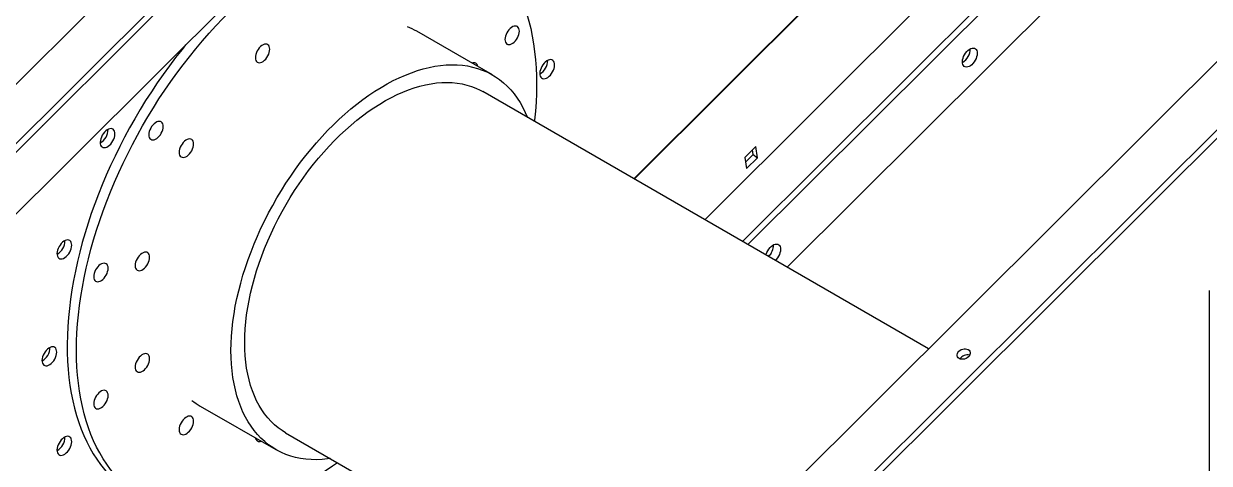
# Model space of a CAD drawing. Header units: millimetres. Extents: x 0 to 55611, y 0 to 32827.
# Drawn here: x 33493 to 34469, y 12618 to 12980 of the extents above; entities that cross this region are included whole.
import ezdxf

# ---------------------------------------------------------------- set-up
doc = ezdxf.new("R2010")
doc.units = ezdxf.units.MM
doc.header["$LTSCALE"] = 10
doc.linetypes.add('SLD-Continua', pattern=[0])
doc.layers.add('EQUIPO', color=30, linetype='SLD-Continua')

msp = doc.modelspace()

# ---------------------------------------------------------------- linework, layer by layer
at = {"layer": 'EQUIPO', "linetype": 'SLD-Continua', "lineweight": 25}
for p, q in [((36266.93, 14735.95), (33481.47, 11957.21)), ((33521.47, 11940.81), (36306.93, 14719.55)), ((36306.93, 14712.6), (33521.47, 11933.86)), ((32712.76, 12109.46), (35007.16, 14398.32)), ((32717.17, 12106.91), (35009.1, 14393.3)), ((35002.33, 14335.52), (32749.58, 12088.2)), ((34084.81, 12800.42), (35007.09, 13720.48)), ((34089.22, 12797.87), (35009.03, 13715.45)), ((35002.26, 13657.67), (34121.63, 12779.16)), ((34299.79, 13155.98), (33995.21, 12852.14)), ((34301.26, 13156.84), (33995.6, 12851.92)), ((33040.93, 12485.91), (33687.33, 13130.76)), ((34053.64, 12818.41), (34335.24, 13099.33)), ((33878.72, 12937.86), (33816.5, 12973.79)), ((34238.04, 12711.96), (33870.72, 12924.01)), ((34095.74, 12878.78), (34086.7, 12869.76)), ((34093.48, 12872.17), (34092.94, 12875.99)), ((34097.05, 12869.57), (34095.74, 12878.78)), ((34086.7, 12869.76), (34088.02, 12860.56)), ((34087.25, 12865.94), (34093.48, 12872.17)), ((34088.02, 12860.56), (34097.05, 12869.57)), ((34093.48, 12872.17), (34097.05, 12869.57)), ((34469.28, 12759.98), (34469.28, 11439.88)), ((33638.11, 12664.78), (33700.34, 12628.86)), ((33708.34, 12642.71), (33999.9, 12474.4))]:
    msp.add_line(p, q, dxfattribs=at)
at = {"layer": 'EQUIPO', "linetype": 'SLD-Continua', "lineweight": 25, "flags": 128}
for points in [[(33536.1, 12710.86), (33536.2, 12718), (33536.5, 12725.25), (33536.99, 12732.6), (33537.69, 12740.05), (33538.58, 12747.57), (33539.67, 12755.17), (33540.95, 12762.85), (33542.43, 12770.58), (33544.09, 12778.36), (33545.95, 12786.19), (33548, 12794.05), (33550.23, 12801.94), (33552.65, 12809.85), (33555.25, 12817.77), (33558.03, 12825.69), (33560.98, 12833.61), (33564.1, 12841.52), (33567.4, 12849.4), (33570.86, 12857.25), (33574.48, 12865.06), (33578.27, 12872.83), (33582.2, 12880.53), (33586.29, 12888.18), (33590.52, 12895.76), (33594.9, 12903.25), (33599.41, 12910.66), (33604.05, 12917.98), (33608.82, 12925.19), (33613.72, 12932.29), (33618.73, 12939.27), (33623.85, 12946.13), (33629.08, 12952.86), (33634.42, 12959.45), (33639.84, 12965.89), (33645.36, 12972.18), (33650.96, 12978.31), (33656.64, 12984.28), (33662.39, 12990.07), (33668.21, 12995.68), (33674.09, 13001.11), (33680.02, 13006.35), (33686, 13011.4), (33692.02, 13016.24), (33698.08, 13020.88), (33704.17, 13025.31), (33710.27, 13029.53), (33716.4, 13033.52), (33722.53, 13037.29), (33728.67, 13040.84), (33734.8, 13044.15), (33740.93, 13047.22), (33747.04, 13050.06), (33753.12, 13052.66), (33759.18, 13055.02), (33765.2, 13057.12), (33771.18, 13058.98), (33777.11, 13060.59), (33782.99, 13061.95), (33788.81, 13063.05), (33794.56, 13063.9), (33800.24, 13064.49), (33805.84, 13064.83), (33811.36, 13064.91), (33816.79, 13064.74), (33822.12, 13064.3), (33827.35, 13063.62), (33832.47, 13062.67), (33837.49, 13061.47), (33842.38, 13060.02), (33847.15, 13058.32), (33851.8, 13056.37), (33856.31, 13054.17), (33860.68, 13051.72), (33864.92, 13049.04), (33869, 13046.11), (33872.94, 13042.94), (33876.72, 13039.55), (33880.35, 13035.92), (33883.81, 13032.06), (33887.1, 13027.99), (33890.23, 13023.69), (33893.18, 13019.19), (33895.96, 13014.47), (33898.56, 13009.55), (33900.98, 13004.43), (33903.21, 12999.12), (33905.26, 12993.62), (33907.12, 12987.94), (33908.78, 12982.08), (33910.26, 12976.05), (33911.54, 12969.86), (33912.63, 12963.52), (33913.52, 12957.02), (33914.22, 12950.38), (33914.71, 12943.6), (33915.01, 12936.7), (33915.11, 12929.67), (33915.01, 12922.52), (33914.71, 12915.27), (33914.22, 12907.92), (33913.52, 12900.48), (33913.4, 12899.37)], [(33889.05, 12967.03), (33889.15, 12965.83), (33889.45, 12964.79), (33889.94, 12963.94), (33890.6, 12963.31), (33891.41, 12962.92), (33892.34, 12962.79), (33893.37, 12962.93), (33894.44, 12963.32), (33895.54, 12963.95), (33896.62, 12964.8), (33897.64, 12965.85), (33898.57, 12967.06), (33899.38, 12968.38), (33900.04, 12969.77), (33900.53, 12971.18), (33900.83, 12972.57), (33900.93, 12973.89), (33900.83, 12975.09), (33900.53, 12976.14), (33900.04, 12976.99), (33899.38, 12977.62), (33898.57, 12978), (33897.64, 12978.13), (33896.62, 12978), (33895.54, 12977.61), (33894.44, 12976.98), (33893.37, 12976.12), (33892.34, 12975.07), (33891.41, 12973.87), (33890.6, 12972.55), (33889.94, 12971.16), (33889.45, 12969.74), (33889.15, 12968.35), (33889.05, 12967.03)], [(33625.99, 12962.5), (33623.04, 12958.86), (33617.77, 12952.13), (33612.6, 12945.27), (33607.54, 12938.28), (33602.59, 12931.17), (33597.77, 12923.95), (33593.08, 12916.63), (33588.52, 12909.21), (33584.09, 12901.7), (33579.81, 12894.1), (33575.67, 12886.44), (33571.68, 12878.71), (33567.85, 12870.92), (33564.17, 12863.08), (33560.66, 12855.2), (33557.31, 12847.29), (33554.13, 12839.36), (33551.13, 12831.41), (33548.3, 12823.45), (33545.65, 12815.49), (33543.18, 12807.54), (33540.9, 12799.61), (33538.8, 12791.71), (33536.89, 12783.84), (33535.17, 12776.01), (33533.64, 12768.23), (33532.31, 12760.51), (33531.18, 12752.86), (33530.24, 12745.28), (33529.5, 12737.78), (33528.95, 12730.38), (33528.61, 12723.07), (33528.47, 12715.87), (33528.52, 12708.79), (33528.78, 12701.82), (33529.23, 12694.98), (33529.88, 12688.28), (33530.73, 12681.72), (33531.78, 12675.31), (33533.03, 12669.06), (33534.47, 12662.97), (33536.1, 12657.05), (33537.93, 12651.3), (33539.94, 12645.74), (33542.14, 12640.36), (33544.53, 12635.17), (33547.1, 12630.19), (33549.85, 12625.4), (33552.78, 12620.83), (33555.88, 12616.47), (33559.15, 12612.32), (33562.59, 12608.4), (33566.2, 12604.7), (33569.96, 12601.24), (33573.88, 12598.01), (33577.95, 12595.01), (33582.17, 12592.26), (33586.53, 12589.75), (33591.04, 12587.48), (33595.67, 12585.47), (33600.41, 12583.71)], [(33695.31, 12958.94), (33695.2, 12960.14), (33694.9, 12961.18), (33694.42, 12962.03), (33693.76, 12962.66), (33692.95, 12963.05), (33692.01, 12963.18), (33690.99, 12963.04), (33689.91, 12962.65), (33688.82, 12962.02), (33687.74, 12961.17), (33686.72, 12960.12), (33685.79, 12958.91), (33684.98, 12957.59), (33684.32, 12956.2), (33683.83, 12954.79), (33683.53, 12953.4), (33683.43, 12952.08), (33683.53, 12950.88), (33683.83, 12949.83), (33684.32, 12948.98), (33684.98, 12948.35), (33685.79, 12947.97), (33686.72, 12947.84), (33687.74, 12947.97), (33688.82, 12948.36), (33689.91, 12948.99), (33690.99, 12949.85), (33692.01, 12950.9), (33692.95, 12952.1), (33693.76, 12953.42), (33694.42, 12954.81), (33694.9, 12956.23), (33695.2, 12957.62), (33695.31, 12958.94)], [(34277.75, 12957.85), (34278.04, 12956.76), (34278.12, 12955.51), (34277.99, 12954.15), (34277.66, 12952.72), (34277.14, 12951.28), (34276.44, 12949.86), (34275.6, 12948.52), (34274.63, 12947.3), (34273.58, 12946.25), (34272.47, 12945.4), (34271.35, 12944.78), (34270.25, 12944.41), (34269.21, 12944.3), (34268.27, 12944.46), (34267.46, 12944.88), (34266.8, 12945.55), (34266.32, 12946.45), (34266.04, 12947.54), (34265.96, 12948.78), (34266.08, 12950.14), (34266.41, 12951.57), (34266.93, 12953.02), (34267.63, 12954.44), (34268.47, 12955.78), (34269.44, 12957), (34270.49, 12958.05), (34271.6, 12958.9), (34272.72, 12959.52), (34273.82, 12959.89), (34274.86, 12960), (34275.8, 12959.84), (34276.61, 12959.41), (34277.27, 12958.74), (34277.75, 12957.85)], [(33663.38, 12710.53), (33663.48, 12716.38), (33663.78, 12722.34), (33664.28, 12728.39), (33664.97, 12734.53), (33665.87, 12740.74), (33666.95, 12747.03), (33668.24, 12753.37), (33669.71, 12759.75), (33671.37, 12766.18), (33673.22, 12772.63), (33675.26, 12779.1), (33677.47, 12785.58), (33679.86, 12792.05), (33682.43, 12798.51), (33685.16, 12804.94), (33688.06, 12811.34), (33691.12, 12817.7), (33694.34, 12824), (33697.71, 12830.24), (33701.22, 12836.4), (33704.87, 12842.48), (33708.65, 12848.47), (33712.57, 12854.35), (33716.6, 12860.12), (33720.75, 12865.77), (33725.01, 12871.29), (33729.37, 12876.67), (33733.83, 12881.9), (33738.37, 12886.98), (33742.99, 12891.89), (33747.69, 12896.64), (33752.46, 12901.2), (33757.28, 12905.57), (33762.15, 12909.76), (33767.07, 12913.74), (33772.02, 12917.52), (33777, 12921.08), (33782.01, 12924.43), (33787.02, 12927.55), (33792.03, 12930.45), (33797.05, 12933.11), (33802.05, 12935.54), (33807.03, 12937.72), (33811.98, 12939.67), (33816.9, 12941.36), (33821.77, 12942.81), (33826.59, 12944), (33831.36, 12944.94), (33836.06, 12945.62), (33840.68, 12946.05), (33845.23, 12946.22), (33849.68, 12946.13), (33854.04, 12945.78), (33858.3, 12945.18), (33862.45, 12944.32), (33866.49, 12943.21), (33870.4, 12941.85), (33874.18, 12940.23), (33877.84, 12938.37), (33881.35, 12936.26), (33884.71, 12933.91), (33887.93, 12931.32), (33890.99, 12928.49), (33893.89, 12925.44), (33896.62, 12922.16), (33899.19, 12918.67), (33901.58, 12914.96), (33903.8, 12911.04), (33905.83, 12906.92), (33907.65, 12902.69)], [(33929.59, 12948.26), (33929.11, 12949.15), (33928.45, 12949.82), (33927.64, 12950.25), (33926.7, 12950.41), (33925.66, 12950.3), (33924.56, 12949.93), (33923.44, 12949.31), (33922.33, 12948.46), (33921.28, 12947.41), (33920.31, 12946.19), (33919.47, 12944.85), (33918.77, 12943.43), (33918.25, 12941.98), (33917.92, 12940.55), (33917.79, 12939.19), (33917.88, 12937.95), (33918.16, 12936.86), (33918.64, 12935.96), (33919.3, 12935.29), (33920.11, 12934.87), (33921.05, 12934.71), (33922.09, 12934.81), (33923.19, 12935.18), (33924.31, 12935.8), (33925.42, 12936.66), (33926.47, 12937.71), (33927.44, 12938.92), (33928.28, 12940.27), (33928.98, 12941.68), (33929.5, 12943.13), (33929.83, 12944.56), (33929.95, 12945.92), (33929.87, 12947.17), (33929.59, 12948.26)], [(33674.69, 12717.07), (33674.79, 12722.64), (33675.09, 12728.32), (33675.59, 12734.09), (33676.28, 12739.95), (33677.17, 12745.89), (33678.25, 12751.88), (33679.53, 12757.94), (33681, 12764.04), (33682.65, 12770.17), (33684.49, 12776.32), (33686.51, 12782.49), (33688.71, 12788.66), (33691.09, 12794.81), (33693.63, 12800.95), (33696.34, 12807.06), (33699.22, 12813.13), (33702.24, 12819.14), (33705.42, 12825.1), (33708.75, 12830.98), (33712.22, 12836.78), (33715.81, 12842.49), (33719.54, 12848.09), (33723.39, 12853.58), (33727.35, 12858.95), (33731.42, 12864.19), (33735.59, 12869.29), (33739.86, 12874.24), (33744.2, 12879.04), (33748.63, 12883.66), (33753.13, 12888.12), (33757.69, 12892.39), (33762.31, 12896.48), (33766.98, 12900.37), (33771.68, 12904.05), (33776.41, 12907.53), (33781.17, 12910.79), (33785.94, 12913.83), (33790.72, 12916.65), (33795.5, 12919.23), (33800.26, 12921.58), (33805.01, 12923.69), (33809.73, 12925.56), (33814.41, 12927.18), (33819.05, 12928.55), (33823.65, 12929.67), (33828.18, 12930.54), (33832.64, 12931.16), (33837.03, 12931.51), (33841.34, 12931.61), (33845.56, 12931.46), (33849.68, 12931.04), (33853.7, 12930.38), (33857.6, 12929.45), (33861.39, 12928.28), (33865.05, 12926.85), (33868.59, 12925.18), (33870.72, 12924.01)], [(33567.44, 12891.4), (33566.96, 12892.3), (33566.31, 12892.97), (33565.49, 12893.39), (33564.55, 12893.55), (33563.51, 12893.45), (33562.41, 12893.08), (33561.29, 12892.46), (33560.18, 12891.61), (33559.13, 12890.55), (33558.16, 12889.34), (33557.32, 12888), (33556.62, 12886.58), (33556.1, 12885.13), (33555.77, 12883.7), (33555.65, 12882.34), (33555.73, 12881.09), (33556.01, 12880), (33556.49, 12879.11), (33557.15, 12878.44), (33557.96, 12878.02), (33558.91, 12877.85), (33559.94, 12877.96), (33561.04, 12878.33), (33562.16, 12878.95), (33563.27, 12879.8), (33564.33, 12880.85), (33565.29, 12882.07), (33566.14, 12883.41), (33566.83, 12884.83), (33567.35, 12886.28), (33567.68, 12887.71), (33567.81, 12889.07), (33567.73, 12890.32), (33567.44, 12891.4)], [(33595.66, 12888.44), (33595.76, 12887.23), (33596.06, 12886.19), (33596.55, 12885.34), (33597.21, 12884.71), (33598.02, 12884.32), (33598.96, 12884.2), (33599.98, 12884.33), (33601.06, 12884.72), (33602.15, 12885.35), (33603.23, 12886.21), (33604.25, 12887.25), (33605.18, 12888.46), (33605.99, 12889.78), (33606.65, 12891.17), (33607.14, 12892.58), (33607.44, 12893.97), (33607.54, 12895.29), (33607.44, 12896.5), (33607.14, 12897.54), (33606.65, 12898.39), (33605.99, 12899.02), (33605.18, 12899.4), (33604.25, 12899.53), (33603.23, 12899.4), (33602.15, 12899.01), (33601.05, 12898.38), (33599.98, 12897.52), (33598.96, 12896.48), (33598.02, 12895.27), (33597.21, 12893.95), (33596.55, 12892.56), (33596.06, 12891.14), (33595.76, 12889.75), (33595.66, 12888.44)], [(33632.54, 12880.86), (33632.44, 12882.06), (33632.14, 12883.1), (33631.65, 12883.95), (33630.99, 12884.58), (33630.18, 12884.97), (33629.25, 12885.1), (33628.23, 12884.96), (33627.15, 12884.57), (33626.06, 12883.94), (33624.98, 12883.09), (33623.96, 12882.04), (33623.02, 12880.84), (33622.21, 12879.52), (33621.55, 12878.12), (33621.06, 12876.71), (33620.77, 12875.32), (33620.66, 12874), (33620.77, 12872.8), (33621.07, 12871.75), (33621.55, 12870.9), (33622.21, 12870.27), (33623.02, 12869.89), (33623.96, 12869.76), (33624.98, 12869.89), (33626.06, 12870.28), (33627.15, 12870.92), (33628.23, 12871.77), (33629.25, 12872.82), (33630.18, 12874.02), (33630.99, 12875.34), (33631.65, 12876.73), (33632.14, 12878.15), (33632.44, 12879.54), (33632.54, 12880.86)], [(33531.83, 12799.63), (33531.35, 12800.52), (33530.7, 12801.19), (33529.88, 12801.62), (33528.94, 12801.78), (33527.9, 12801.67), (33526.8, 12801.3), (33525.68, 12800.68), (33524.58, 12799.83), (33523.52, 12798.78), (33522.56, 12797.56), (33521.71, 12796.22), (33521.02, 12794.8), (33520.5, 12793.35), (33520.17, 12791.92), (33520.04, 12790.56), (33520.12, 12789.32), (33520.41, 12788.23), (33520.88, 12787.33), (33521.54, 12786.66), (33522.36, 12786.24), (33523.3, 12786.08), (33524.34, 12786.18), (33525.43, 12786.55), (33526.56, 12787.17), (33527.66, 12788.03), (33528.72, 12789.08), (33529.68, 12790.29), (33530.53, 12791.64), (33531.22, 12793.05), (33531.74, 12794.5), (33532.07, 12795.93), (33532.2, 12797.29), (33532.12, 12798.54), (33531.83, 12799.63)], [(34104.2, 12789.22), (34104.39, 12789.94), (34104.91, 12791.39), (34105.6, 12792.81), (34106.45, 12794.15), (34107.42, 12795.37), (34108.47, 12796.42), (34109.58, 12797.27), (34110.7, 12797.89), (34111.8, 12798.26), (34112.84, 12798.37), (34113.78, 12798.21), (34114.59, 12797.78), (34115.25, 12797.11), (34115.73, 12796.22)], [(34115.73, 12796.22), (34116.01, 12795.13), (34116.09, 12793.88), (34115.97, 12792.52), (34115.64, 12791.09), (34115.12, 12789.64), (34114.42, 12788.23), (34113.58, 12786.88), (34112.61, 12785.67), (34111.8, 12784.84)], [(33596.31, 12787.46), (33596.21, 12788.66), (33595.91, 12789.71), (33595.42, 12790.56), (33594.76, 12791.19), (33593.95, 12791.57), (33593.02, 12791.7), (33591.99, 12791.57), (33590.92, 12791.18), (33589.82, 12790.55), (33588.74, 12789.69), (33587.72, 12788.64), (33586.79, 12787.44), (33585.98, 12786.12), (33585.32, 12784.73), (33584.83, 12783.31), (33584.53, 12781.92), (33584.43, 12780.6), (33584.53, 12779.4), (33584.83, 12778.36), (33585.32, 12777.51), (33585.98, 12776.88), (33586.79, 12776.49), (33587.72, 12776.36), (33588.74, 12776.5), (33589.82, 12776.89), (33590.92, 12777.52), (33591.99, 12778.37), (33593.02, 12779.42), (33593.95, 12780.63), (33594.76, 12781.95), (33595.42, 12783.34), (33595.91, 12784.75), (33596.21, 12786.14), (33596.31, 12787.46)], [(33550.28, 12771.45), (33550.38, 12770.25), (33550.68, 12769.21), (33551.17, 12768.36), (33551.83, 12767.73), (33552.64, 12767.34), (33553.57, 12767.22), (33554.59, 12767.35), (33555.67, 12767.74), (33556.77, 12768.37), (33557.84, 12769.22), (33558.87, 12770.27), (33559.8, 12771.48), (33560.61, 12772.8), (33561.27, 12774.19), (33561.76, 12775.6), (33562.06, 12776.99), (33562.16, 12778.31), (33562.06, 12779.51), (33561.76, 12780.56), (33561.27, 12781.41), (33560.61, 12782.04), (33559.8, 12782.42), (33558.87, 12782.55), (33557.84, 12782.42), (33556.77, 12782.03), (33555.67, 12781.4), (33554.59, 12780.54), (33553.57, 12779.49), (33552.64, 12778.29), (33551.83, 12776.97), (33551.17, 12775.58), (33550.68, 12774.16), (33550.38, 12772.77), (33550.28, 12771.45)], [(33708.34, 12642.71), (33705.43, 12644.52), (33702.25, 12646.8), (33699.22, 12649.32), (33696.35, 12652.07), (33693.64, 12655.05), (33691.09, 12658.25), (33688.72, 12661.66), (33686.52, 12665.29), (33684.49, 12669.12), (33682.65, 12673.15), (33681, 12677.37), (33679.53, 12681.78), (33678.26, 12686.36), (33677.17, 12691.1), (33676.28, 12696.01), (33675.59, 12701.07), (33675.09, 12706.27), (33674.79, 12711.61), (33674.69, 12717.07)], [(33519.47, 12711.5), (33518.99, 12712.39), (33518.33, 12713.06), (33517.52, 12713.49), (33516.57, 12713.65), (33515.54, 12713.54), (33514.44, 12713.17), (33513.32, 12712.55), (33512.21, 12711.7), (33511.15, 12710.65), (33510.19, 12709.43), (33509.34, 12708.09), (33508.65, 12706.67), (33508.13, 12705.22), (33507.8, 12703.79), (33507.67, 12702.43), (33507.75, 12701.19), (33508.04, 12700.1), (33508.52, 12699.2), (33509.18, 12698.53), (33509.99, 12698.11), (33510.93, 12697.95), (33511.97, 12698.06), (33513.07, 12698.43), (33514.19, 12699.05), (33515.3, 12699.9), (33516.35, 12700.95), (33517.32, 12702.17), (33518.16, 12703.51), (33518.86, 12704.93), (33519.38, 12706.37), (33519.71, 12707.8), (33519.83, 12709.16), (33519.75, 12710.41), (33519.47, 12711.5)], [(33751.02, 12618.07), (33747.05, 12615.21), (33740.94, 12611), (33734.81, 12607), (33728.68, 12603.23), (33722.54, 12599.69), (33716.41, 12596.38), (33710.28, 12593.3), (33704.17, 12590.46), (33698.09, 12587.86), (33692.03, 12585.51), (33686.01, 12583.4), (33680.03, 12581.54), (33674.1, 12579.93), (33668.22, 12578.58), (33662.4, 12577.47), (33656.65, 12576.62), (33650.97, 12576.03), (33645.37, 12575.69), (33639.85, 12575.61), (33634.42, 12575.79), (33629.09, 12576.22), (33623.86, 12576.91), (33618.74, 12577.85), (33613.73, 12579.05), (33608.83, 12580.5), (33604.06, 12582.2), (33599.42, 12584.16), (33594.9, 12586.35), (33590.53, 12588.8), (33586.3, 12591.49), (33582.21, 12594.42), (33578.27, 12597.58), (33574.49, 12600.98), (33570.87, 12604.61), (33567.4, 12608.46), (33564.11, 12612.54), (33560.98, 12616.83), (33558.03, 12621.34), (33555.25, 12626.06), (33552.65, 12630.98), (33550.24, 12636.09), (33548, 12641.41), (33545.96, 12646.91), (33544.1, 12652.59), (33542.43, 12658.44), (33540.95, 12664.47), (33539.67, 12670.66), (33538.58, 12677.01), (33537.69, 12683.51), (33537, 12690.15), (33536.5, 12696.92), (33536.2, 12703.83), (33536.1, 12710.86)], [(33596.31, 12703.77), (33596.21, 12704.98), (33595.91, 12706.02), (33595.42, 12706.87), (33594.76, 12707.5), (33593.95, 12707.88), (33593.02, 12708.01), (33592, 12707.88), (33590.92, 12707.49), (33589.82, 12706.86), (33588.74, 12706), (33587.72, 12704.96), (33586.79, 12703.75), (33585.98, 12702.43), (33585.32, 12701.04), (33584.83, 12699.62), (33584.53, 12698.23), (33584.43, 12696.92), (33584.53, 12695.71), (33584.83, 12694.67), (33585.32, 12693.82), (33585.98, 12693.19), (33586.79, 12692.8), (33587.72, 12692.68), (33588.75, 12692.81), (33589.82, 12693.2), (33590.92, 12693.83), (33592, 12694.69), (33593.02, 12695.73), (33593.95, 12696.94), (33594.76, 12698.26), (33595.42, 12699.65), (33595.91, 12701.06), (33596.21, 12702.45), (33596.31, 12703.77)], [(33745.26, 12621.4), (33743, 12621.1), (33738.38, 12620.67), (33733.83, 12620.5), (33729.38, 12620.59), (33725.01, 12620.94), (33720.76, 12621.54), (33716.61, 12622.4), (33712.57, 12623.51), (33708.66, 12624.88), (33704.87, 12626.49), (33701.22, 12628.36), (33697.71, 12630.47), (33694.34, 12632.82), (33691.13, 12635.41), (33688.07, 12638.23), (33685.17, 12641.28), (33682.43, 12644.56), (33679.87, 12648.05), (33677.47, 12651.76), (33675.26, 12655.68), (33673.23, 12659.8), (33671.38, 12664.12), (33669.71, 12668.62), (33668.24, 12673.31), (33666.96, 12678.17), (33665.87, 12683.19), (33664.97, 12688.38), (33664.28, 12693.71), (33663.78, 12699.19), (33663.48, 12704.8), (33663.38, 12710.53)], [(34263.22, 12703.93), (34262.43, 12704.53), (34261.87, 12705.29), (34261.56, 12706.17), (34261.52, 12707.12), (34261.76, 12708.09), (34262.25, 12709.05), (34262.98, 12709.93), (34263.91, 12710.7), (34264.99, 12711.31), (34266.16, 12711.75), (34267.38, 12711.97), (34268.57, 12711.98), (34269.68, 12711.77), (34270.66, 12711.36), (34271.45, 12710.75), (34272.01, 12710), (34272.32, 12709.12), (34272.35, 12708.17), (34272.12, 12707.19), (34271.63, 12706.24), (34270.9, 12705.36), (34269.97, 12704.59), (34268.89, 12703.97), (34267.71, 12703.54), (34266.5, 12703.32), (34265.3, 12703.31), (34264.19, 12703.52), (34263.22, 12703.93)], [(33550.28, 12666.63), (33550.38, 12665.43), (33550.68, 12664.39), (33551.17, 12663.54), (33551.83, 12662.91), (33552.64, 12662.52), (33553.57, 12662.39), (33554.59, 12662.53), (33555.67, 12662.92), (33556.77, 12663.55), (33557.85, 12664.4), (33558.87, 12665.45), (33559.8, 12666.65), (33560.61, 12667.98), (33561.27, 12669.37), (33561.76, 12670.78), (33562.06, 12672.17), (33562.16, 12673.49), (33562.06, 12674.69), (33561.76, 12675.74), (33561.27, 12676.59), (33560.61, 12677.22), (33559.8, 12677.6), (33558.87, 12677.73), (33557.85, 12677.6), (33556.77, 12677.21), (33555.67, 12676.58), (33554.59, 12675.72), (33553.57, 12674.67), (33552.64, 12673.47), (33551.83, 12672.15), (33551.17, 12670.76), (33550.68, 12669.34), (33550.38, 12667.95), (33550.28, 12666.63)], [(33632.55, 12652.22), (33632.45, 12653.42), (33632.15, 12654.46), (33631.66, 12655.31), (33631, 12655.94), (33630.19, 12656.33), (33629.26, 12656.46), (33628.23, 12656.32), (33627.16, 12655.93), (33626.06, 12655.3), (33624.98, 12654.45), (33623.96, 12653.4), (33623.03, 12652.2), (33622.22, 12650.87), (33621.56, 12649.48), (33621.07, 12648.07), (33620.77, 12646.68), (33620.67, 12645.36), (33620.77, 12644.16), (33621.07, 12643.11), (33621.56, 12642.26), (33622.22, 12641.63), (33623.03, 12641.25), (33623.96, 12641.12), (33624.98, 12641.25), (33626.06, 12641.64), (33627.16, 12642.27), (33628.23, 12643.13), (33629.26, 12644.18), (33630.19, 12645.38), (33631, 12646.7), (33631.66, 12648.09), (33632.15, 12649.51), (33632.45, 12650.9), (33632.55, 12652.22)], [(33531.83, 12637.65), (33531.35, 12638.54), (33530.7, 12639.21), (33529.88, 12639.64), (33528.94, 12639.8), (33527.9, 12639.69), (33526.8, 12639.32), (33525.68, 12638.7), (33524.58, 12637.85), (33523.52, 12636.8), (33522.56, 12635.58), (33521.71, 12634.24), (33521.02, 12632.82), (33520.5, 12631.37), (33520.17, 12629.94), (33520.04, 12628.58), (33520.12, 12627.34), (33520.41, 12626.25), (33520.88, 12625.35), (33521.54, 12624.68), (33522.36, 12624.26), (33523.3, 12624.1), (33524.34, 12624.21), (33525.43, 12624.58), (33526.56, 12625.2), (33527.66, 12626.05), (33528.72, 12627.1), (33529.68, 12628.32), (33530.53, 12629.66), (33531.22, 12631.08), (33531.74, 12632.52), (33532.07, 12633.95), (33532.2, 12635.31), (33532.12, 12636.56), (33531.83, 12637.65)]]:
    msp.add_lwpolyline(points, dxfattribs=at)
at = {"layer": 'EQUIPO', "linetype": 'SLD-Continua', "lineweight": 25}
for centre, radius, start, end in [((33786.61, 12922), 59.79, 60.01034, 68.20557), ((34259.68, 12959.28), 12.76, 299.50536, 0.50002), ((33863.32, 12944.48), 3.38, 5.78228, 114.22309), ((33911.52, 12949.69), 12.76, 299.50536, 0.50002), ((33498.85, 12903.87), 12.24, 308.38174, 321.47984), ((33549.37, 12892.84), 12.76, 299.50536, 0.50002), ((33513.77, 12801.06), 12.76, 299.50536, 0.50002), ((34097.29, 12797.8), 13.14, 312.38642, 359.80829), ((33501.4, 12712.93), 12.76, 299.50536, 0.50002), ((34269.82, 12700.15), 6.83, 72.48293, 149.66015), ((33668.06, 12716.62), 59.87, 232.00836, 239.98899), ((33513.77, 12639.08), 12.76, 299.50536, 0.50002), ((33686.88, 12638.87), 3.37, 185.26838, 294.737)]:
    msp.add_arc(centre, radius, start, end, dxfattribs=at)

doc.saveas('drawing.dxf')
